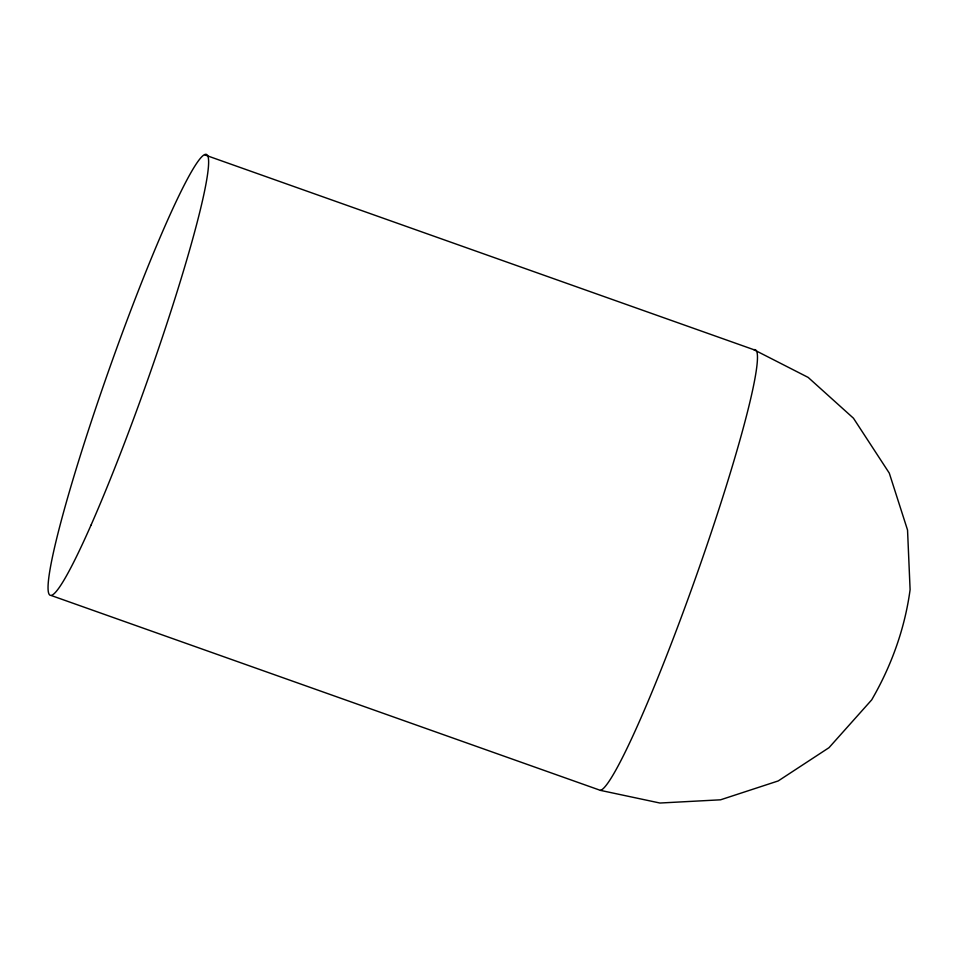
<?xml version="1.0" encoding="UTF-8"?>
<svg xmlns="http://www.w3.org/2000/svg" width="958" height="958" viewBox="0 0 958 958"><rect width="100%" height="100%" fill="white"/><g stroke="black" fill="none" stroke-linecap="round" stroke-linejoin="round"><path stroke-width="1.44" d="M51.516 595.613L600.474 790.386L659.93 803.032L720.548 799.81L778.219 780.938L829.005 747.683L871.732 699.831L875.229 693.604C893.024 661.307 905.178 626.221 910.1 589.661L907.537 530.025L889.287 473.12L853.446 418.203L808.145 377.404L753.934 349.73L204.964 154.968M753.934 349.73A233.848 19.926 -70.5 0 1 701.28 561.663A233.848 19.926 -70.5 0 1 600.474 790.386M91.01 525.152A233.848 19.926 -70.5 0 0 208.581 160.297A233.848 19.926 -70.5 0 0 85.13 440.429A233.848 19.926 -70.5 0 0 91.01 525.152"/></g></svg>
